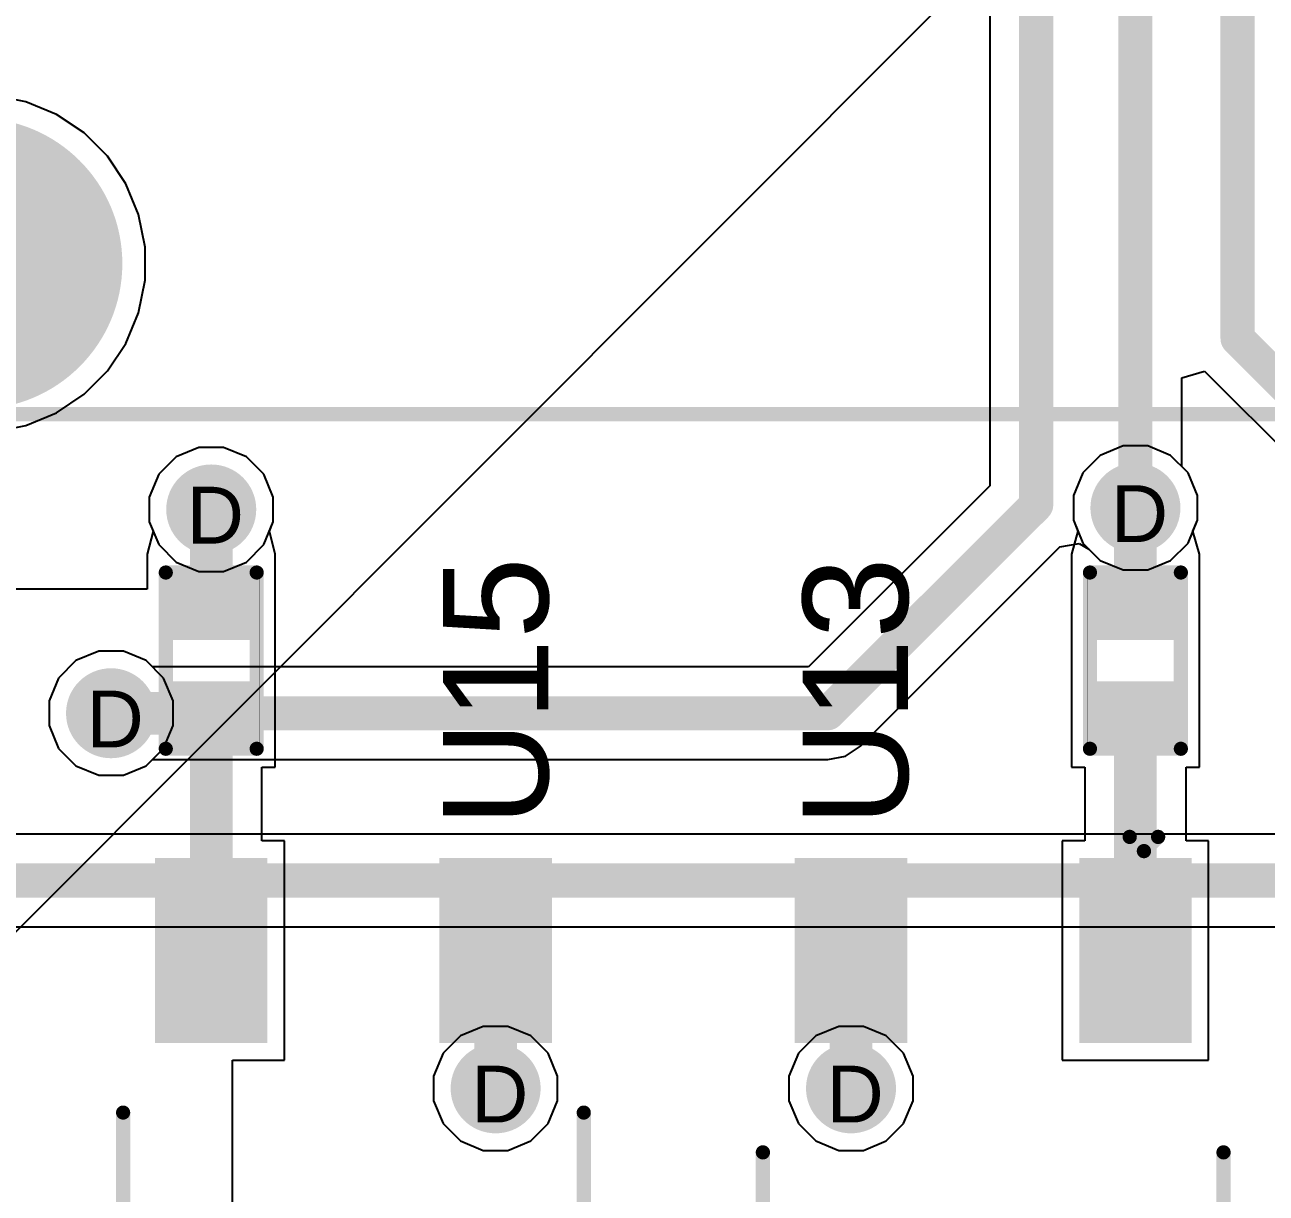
# Model space of a CAD drawing. Header units: inches. Extents: x 0 to 5401, y 0 to 5414.
# Drawn here: x 16.59 to 27.67, y 17.24 to 27.68 of the extents above; entities that cross this region are included whole.
import ezdxf

# ---------------------------------------------------------------- set-up
doc = ezdxf.new("R2010")
doc.units = ezdxf.units.IN
for name, color, linetype in [('Bottom Layer', 5, 'Continuous'), ('Bottom Solder', 6, 'Continuous'), ('Drill Drawing', 1, 'Continuous'), ('Layer 1', 16, 'Continuous'), ('Layer 2', 76, 'Continuous'), ('Multi-Layer', 9, 'Continuous'), ('Pad Holes', 156, 'Continuous'), ('Top Layer', 1, 'Continuous'), ('Top Overlay', 2, 'Continuous'), ('Top Paste', 8, 'Continuous'), ('Top Solder', 216, 'Continuous'), ('Via Holes', 16, 'Continuous')]:
    doc.layers.add(name, color=color, linetype=linetype)
doc.styles.add('Arial', font='', dxfattribs={"height": 0.2})
doc.styles.get('Arial').set_extended_font_data('Arial')

# ---------------------------------------------------------------- blocks, each defined once
blk = doc.blocks.new('SOP_4_2_54_21')
at = {"layer": 'Top Layer'}
for points in [[(-3.85, 1.67), (-2.4, 1.67), (-2.4, 0.87), (-3.85, 0.87)], [(2.4, 1.67), (3.85, 1.67), (3.85, 0.87), (2.4, 0.87)], [(-3.85, -0.87), (-2.4, -0.87), (-2.4, -1.67), (-3.85, -1.67)], [(2.4, -0.87), (3.85, -0.87), (3.85, -1.67), (2.4, -1.67)]]:
    blk.add_hatch(color=1, dxfattribs=at).paths.add_polyline_path(points)
at = {"layer": 'Top Paste'}
for points in [[(-3.85, 1.67), (-2.4, 1.67), (-2.4, 0.87), (-3.85, 0.87)], [(2.4, 1.67), (3.85, 1.67), (3.85, 0.87), (2.4, 0.87)], [(-3.85, -0.87), (-2.4, -0.87), (-2.4, -1.67), (-3.85, -1.67)], [(2.4, -0.87), (3.85, -0.87), (3.85, -1.67), (2.4, -1.67)]]:
    blk.add_hatch(color=8, dxfattribs=at).paths.add_polyline_path(points)
at = {"layer": 'Top Solder'}
for points in [[(-3.952, 1.772), (-2.298, 1.772), (-2.298, 0.768), (-3.952, 0.768)], [(2.298, 1.772), (3.952, 1.772), (3.952, 0.768), (2.298, 0.768)], [(-3.952, -0.768), (-2.298, -0.768), (-2.298, -1.772), (-3.952, -1.772)], [(2.298, -0.768), (3.952, -0.768), (3.952, -1.772), (2.298, -1.772)]]:
    blk.add_hatch(color=216, dxfattribs=at).paths.add_polyline_path(points)
at = {"layer": 'Top Overlay'}
for points in [[(-1.321, 2.057, 0.127, 0.127, 0), (1.676, 2.057, 0.127, 0.127, 0)], [(-4.14, 1.473, 0.127, 0.127, 0), (-4.14, 1.219, 0.127, 0.127, 0)], [(-4.14, 1.473, 0.127, 0.127, 0), (-4.013, 1.346, 0.127, 0.127, 0)], [(-4.013, 1.346, 0.127, 0.127, 0), (-4.14, 1.219, 0.127, 0.127, 0)], [(-1.321, -2.057, 0.127, 0.127, 0), (1.676, -2.057, 0.127, 0.127, 0)]]:
    blk.add_lwpolyline(points, format="xyseb", dxfattribs=at)
for points in [[(-1.353, 2.057, 0.0635, 0.0635, 1), (-1.289, 2.057, 0.0635, 0.0635, 1)], [(1.645, 2.057, 0.0635, 0.0635, 1), (1.708, 2.057, 0.0635, 0.0635, 1)], [(-4.172, 1.473, 0.0635, 0.0635, 1), (-4.108, 1.473, 0.0635, 0.0635, 1)], [(-4.172, 1.473, 0.0635, 0.0635, 1), (-4.108, 1.473, 0.0635, 0.0635, 1)], [(-4.045, 1.346, 0.0635, 0.0635, 1), (-3.981, 1.346, 0.0635, 0.0635, 1)], [(-4.045, 1.346, 0.0635, 0.0635, 1), (-3.981, 1.346, 0.0635, 0.0635, 1)], [(-4.172, 1.219, 0.0635, 0.0635, 1), (-4.108, 1.219, 0.0635, 0.0635, 1)], [(-4.172, 1.219, 0.0635, 0.0635, 1), (-4.108, 1.219, 0.0635, 0.0635, 1)], [(-1.353, -2.057, 0.0635, 0.0635, 1), (-1.289, -2.057, 0.0635, 0.0635, 1)], [(1.645, -2.057, 0.0635, 0.0635, 1), (1.708, -2.057, 0.0635, 0.0635, 1)]]:
    blk.add_lwpolyline(points, format="xyseb", close=True, dxfattribs=at)
blk = doc.blocks.new('SOP_4_2_54_23')
at = {"layer": 'Top Layer'}
for points in [[(-3.85, 1.67), (-2.4, 1.67), (-2.4, 0.87), (-3.85, 0.87)], [(2.4, 1.67), (3.85, 1.67), (3.85, 0.87), (2.4, 0.87)], [(-3.85, -0.87), (-2.4, -0.87), (-2.4, -1.67), (-3.85, -1.67)], [(2.4, -0.87), (3.85, -0.87), (3.85, -1.67), (2.4, -1.67)]]:
    blk.add_hatch(color=1, dxfattribs=at).paths.add_polyline_path(points)
at = {"layer": 'Top Paste'}
for points in [[(-3.85, 1.67), (-2.4, 1.67), (-2.4, 0.87), (-3.85, 0.87)], [(2.4, 1.67), (3.85, 1.67), (3.85, 0.87), (2.4, 0.87)], [(-3.85, -0.87), (-2.4, -0.87), (-2.4, -1.67), (-3.85, -1.67)], [(2.4, -0.87), (3.85, -0.87), (3.85, -1.67), (2.4, -1.67)]]:
    blk.add_hatch(color=8, dxfattribs=at).paths.add_polyline_path(points)
at = {"layer": 'Top Solder'}
for points in [[(-3.952, 1.772), (-2.298, 1.772), (-2.298, 0.768), (-3.952, 0.768)], [(2.298, 1.772), (3.952, 1.772), (3.952, 0.768), (2.298, 0.768)], [(-3.952, -0.768), (-2.298, -0.768), (-2.298, -1.772), (-3.952, -1.772)], [(2.298, -0.768), (3.952, -0.768), (3.952, -1.772), (2.298, -1.772)]]:
    blk.add_hatch(color=216, dxfattribs=at).paths.add_polyline_path(points)
at = {"layer": 'Top Overlay'}
for points in [[(1.676, 2.057, 0.127, 0.127, 0), (-1.321, 2.057, 0.127, 0.127, 0)], [(-4.14, 1.219, 0.127, 0.127, 0), (-4.14, 1.473, 0.127, 0.127, 0)], [(-4.013, 1.346, 0.127, 0.127, 0), (-4.14, 1.473, 0.127, 0.127, 0)], [(-4.14, 1.219, 0.127, 0.127, 0), (-4.013, 1.346, 0.127, 0.127, 0)], [(1.676, -2.057, 0.127, 0.127, 0), (-1.321, -2.057, 0.127, 0.127, 0)]]:
    blk.add_lwpolyline(points, format="xyseb", dxfattribs=at)
for points in [[(-1.353, 2.057, 0.0635, 0.0635, 1), (-1.289, 2.057, 0.0635, 0.0635, 1)], [(1.645, 2.057, 0.0635, 0.0635, 1), (1.708, 2.057, 0.0635, 0.0635, 1)], [(-4.172, 1.473, 0.0635, 0.0635, 1), (-4.108, 1.473, 0.0635, 0.0635, 1)], [(-4.172, 1.473, 0.0635, 0.0635, 1), (-4.108, 1.473, 0.0635, 0.0635, 1)], [(-4.045, 1.346, 0.0635, 0.0635, 1), (-3.981, 1.346, 0.0635, 0.0635, 1)], [(-4.045, 1.346, 0.0635, 0.0635, 1), (-3.981, 1.346, 0.0635, 0.0635, 1)], [(-4.172, 1.219, 0.0635, 0.0635, 1), (-4.108, 1.219, 0.0635, 0.0635, 1)], [(-4.172, 1.219, 0.0635, 0.0635, 1), (-4.108, 1.219, 0.0635, 0.0635, 1)], [(-1.353, -2.057, 0.0635, 0.0635, 1), (-1.289, -2.057, 0.0635, 0.0635, 1)], [(1.645, -2.057, 0.0635, 0.0635, 1), (1.708, -2.057, 0.0635, 0.0635, 1)]]:
    blk.add_lwpolyline(points, format="xyseb", close=True, dxfattribs=at)
blk = doc.blocks.new('R___0402_87')
at = {"layer": 'Top Layer'}
for points in [[(-0.699, -0.318), (-0.699, 0.318), (-0.241, 0.318), (-0.241, -0.318)], [(0.241, -0.318), (0.241, 0.318), (0.699, 0.318), (0.699, -0.318)]]:
    blk.add_hatch(color=1, dxfattribs=at).paths.add_polyline_path(points)
at = {"layer": 'Top Paste'}
for points in [[(-0.699, -0.318), (-0.699, 0.318), (-0.241, 0.318), (-0.241, -0.318)], [(0.241, -0.318), (0.241, 0.318), (0.699, 0.318), (0.699, -0.318)]]:
    blk.add_hatch(color=8, dxfattribs=at).paths.add_polyline_path(points)
at = {"layer": 'Top Solder'}
for points in [[(-0.754, -0.373), (-0.754, 0.373), (-0.186, 0.373), (-0.186, -0.373)], [(0.186, -0.373), (0.186, 0.373), (0.754, 0.373), (0.754, -0.373)]]:
    blk.add_hatch(color=216, dxfattribs=at).paths.add_polyline_path(points)
at = {"layer": 'Top Overlay'}
for points in [[(-0.787, 0.406, 0.127, 0.127, 0), (-0.787, -0.406, 0.127, 0.127, 0)], [(-0.787, 0.406, 0.127, 0.127, 0), (0.787, 0.406, 0.127, 0.127, 0)], [(0.787, 0.406, 0.127, 0.127, 0), (0.787, -0.406, 0.127, 0.127, 0)], [(-0.787, -0.406, 0.127, 0.127, 0), (0.787, -0.406, 0.127, 0.127, 0)], [(-0.813, -0.432, 0.00323, 0.00323, 0), (0.813, -0.432, 0.00323, 0.00323, 0)]]:
    blk.add_lwpolyline(points, format="xyseb", dxfattribs=at)
for points in [[(-0.819, 0.406, 0.0635, 0.0635, 1), (-0.756, 0.406, 0.0635, 0.0635, 1)], [(-0.819, 0.406, 0.0635, 0.0635, 1), (-0.756, 0.406, 0.0635, 0.0635, 1)], [(0.756, 0.406, 0.0635, 0.0635, 1), (0.819, 0.406, 0.0635, 0.0635, 1)], [(0.756, 0.406, 0.0635, 0.0635, 1), (0.819, 0.406, 0.0635, 0.0635, 1)], [(-0.819, -0.406, 0.0635, 0.0635, 1), (-0.756, -0.406, 0.0635, 0.0635, 1)], [(-0.819, -0.406, 0.0635, 0.0635, 1), (-0.756, -0.406, 0.0635, 0.0635, 1)], [(-0.814, -0.432, 0.00161, 0.00161, 1), (-0.812, -0.432, 0.00161, 0.00161, 1)], [(0.756, -0.406, 0.0635, 0.0635, 1), (0.819, -0.406, 0.0635, 0.0635, 1)], [(0.756, -0.406, 0.0635, 0.0635, 1), (0.819, -0.406, 0.0635, 0.0635, 1)], [(0.812, -0.432, 0.00161, 0.00161, 1), (0.814, -0.432, 0.00161, 0.00161, 1)]]:
    blk.add_lwpolyline(points, format="xyseb", close=True, dxfattribs=at)
blk = doc.blocks.new('R___0402_89')
at = {"layer": 'Top Layer'}
for points in [[(-0.699, -0.318), (-0.699, 0.317), (-0.241, 0.317), (-0.241, -0.318)], [(0.241, -0.318), (0.241, 0.317), (0.699, 0.317), (0.699, -0.318)]]:
    blk.add_hatch(color=1, dxfattribs=at).paths.add_polyline_path(points)
at = {"layer": 'Top Paste'}
for points in [[(-0.699, -0.318), (-0.699, 0.317), (-0.241, 0.317), (-0.241, -0.318)], [(0.241, -0.318), (0.241, 0.317), (0.699, 0.317), (0.699, -0.318)]]:
    blk.add_hatch(color=8, dxfattribs=at).paths.add_polyline_path(points)
at = {"layer": 'Top Solder'}
for points in [[(-0.754, -0.373), (-0.754, 0.373), (-0.186, 0.373), (-0.186, -0.373)], [(0.186, -0.373), (0.186, 0.373), (0.754, 0.373), (0.754, -0.373)]]:
    blk.add_hatch(color=216, dxfattribs=at).paths.add_polyline_path(points)
at = {"layer": 'Top Overlay'}
for points in [[(-0.787, -0.406, 0.127, 0.127, 0), (-0.787, 0.406, 0.127, 0.127, 0)], [(0.787, 0.406, 0.127, 0.127, 0), (-0.787, 0.406, 0.127, 0.127, 0)], [(0.787, -0.406, 0.127, 0.127, 0), (0.787, 0.406, 0.127, 0.127, 0)], [(0.787, -0.406, 0.127, 0.127, 0), (-0.787, -0.406, 0.127, 0.127, 0)], [(0.813, -0.432, 0.00323, 0.00323, 0), (-0.813, -0.432, 0.00323, 0.00323, 0)]]:
    blk.add_lwpolyline(points, format="xyseb", dxfattribs=at)
for points in [[(-0.819, 0.406, 0.0635, 0.0635, 1), (-0.756, 0.406, 0.0635, 0.0635, 1)], [(-0.819, 0.406, 0.0635, 0.0635, 1), (-0.756, 0.406, 0.0635, 0.0635, 1)], [(0.756, 0.406, 0.0635, 0.0635, 1), (0.819, 0.406, 0.0635, 0.0635, 1)], [(0.756, 0.406, 0.0635, 0.0635, 1), (0.819, 0.406, 0.0635, 0.0635, 1)], [(-0.819, -0.406, 0.0635, 0.0635, 1), (-0.756, -0.406, 0.0635, 0.0635, 1)], [(-0.819, -0.406, 0.0635, 0.0635, 1), (-0.756, -0.406, 0.0635, 0.0635, 1)], [(-0.814, -0.432, 0.00161, 0.00161, 1), (-0.812, -0.432, 0.00161, 0.00161, 1)], [(0.756, -0.406, 0.0635, 0.0635, 1), (0.819, -0.406, 0.0635, 0.0635, 1)], [(0.756, -0.406, 0.0635, 0.0635, 1), (0.819, -0.406, 0.0635, 0.0635, 1)], [(0.812, -0.432, 0.00161, 0.00161, 1), (0.814, -0.432, 0.00161, 0.00161, 1)]]:
    blk.add_lwpolyline(points, format="xyseb", close=True, dxfattribs=at)
blk = doc.blocks.new('HF33F_024_ZS3_178')
at = {"layer": 'Bottom Layer'}
h = blk.add_hatch(color=5, dxfattribs=at)
edge = h.paths.add_edge_path()
edge.add_arc((6.4, 3.81), 1.25, 0, 360)
at = {"layer": 'Bottom Solder'}
h = blk.add_hatch(color=6, dxfattribs=at)
edge = h.paths.add_edge_path()
edge.add_arc((6.4, 3.81), 1.301, 0, 360)
at = {"layer": 'Layer 1'}
h = blk.add_hatch(color=16, dxfattribs=at)
edge = h.paths.add_edge_path()
edge.add_arc((6.4, 3.81), 1.25, 0, 360)
at = {"layer": 'Layer 2'}
h = blk.add_hatch(color=76, dxfattribs=at)
edge = h.paths.add_edge_path()
edge.add_arc((6.4, 3.81), 1.25, 0, 360)
at = {"layer": 'Multi-Layer'}
h = blk.add_hatch(color=9, dxfattribs=at)
edge = h.paths.add_edge_path()
edge.add_arc((6.4, 3.81), 1.25, 0, 360)
at = {"layer": 'Pad Holes'}
h = blk.add_hatch(color=7, dxfattribs=at)
edge = h.paths.add_edge_path()
edge.add_arc((6.4, 3.81), 0.7, 0, 360)
at = {"layer": 'Top Layer'}
h = blk.add_hatch(color=1, dxfattribs=at)
edge = h.paths.add_edge_path()
edge.add_arc((6.4, 3.81), 1.25, 0, 360)
at = {"layer": 'Top Solder'}
h = blk.add_hatch(color=216, dxfattribs=at)
edge = h.paths.add_edge_path()
edge.add_arc((6.4, 3.81), 1.301, 0, 360)
at = {"layer": 'Top Overlay'}
blk.add_lwpolyline([(9.677, 5.156, 0.127, 0.127, 0), (-10.897, 5.156, 0.127, 0.127, 0)], format="xyseb", dxfattribs=at)

msp = doc.modelspace()

# ---------------------------------------------------------------- hatches: boundary and pattern name
at = {"layer": 'Bottom Layer'}
h = msp.add_hatch(color=5, dxfattribs=at)
edge = h.paths.add_edge_path()
edge.add_arc((18.25, 23.349), 0.3, 0, 360)
h = msp.add_hatch(color=5, dxfattribs=at)
edge = h.paths.add_edge_path()
edge.add_arc((26.504, 23.363), 0.3, 0, 360)
h = msp.add_hatch(color=5, dxfattribs=at)
edge = h.paths.add_edge_path()
edge.add_arc((17.355, 21.528), 0.3, 0, 360)
h = msp.add_hatch(color=5, dxfattribs=at)
edge = h.paths.add_edge_path()
edge.add_arc((20.79, 18.176), 0.3, 0, 360)
h = msp.add_hatch(color=5, dxfattribs=at)
edge = h.paths.add_edge_path()
edge.add_arc((23.964, 18.176), 0.3, 0, 360)
at = {"layer": 'Bottom Solder'}
h = msp.add_hatch(color=6, dxfattribs=at)
edge = h.paths.add_edge_path()
edge.add_arc((18.25, 23.349), 0.402, 0, 360)
h = msp.add_hatch(color=6, dxfattribs=at)
edge = h.paths.add_edge_path()
edge.add_arc((26.504, 23.363), 0.402, 0, 360)
h = msp.add_hatch(color=6, dxfattribs=at)
edge = h.paths.add_edge_path()
edge.add_arc((17.355, 21.528), 0.402, 0, 360)
h = msp.add_hatch(color=6, dxfattribs=at)
edge = h.paths.add_edge_path()
edge.add_arc((20.79, 18.176), 0.402, 0, 360)
h = msp.add_hatch(color=6, dxfattribs=at)
edge = h.paths.add_edge_path()
edge.add_arc((23.964, 18.176), 0.402, 0, 360)
at = {"layer": 'Layer 1'}
h = msp.add_hatch(color=16, dxfattribs=at)
edge = h.paths.add_edge_path()
edge.add_arc((18.25, 23.349), 0.3, 0, 360)
h = msp.add_hatch(color=16, dxfattribs=at)
edge = h.paths.add_edge_path()
edge.add_arc((26.504, 23.363), 0.3, 0, 360)
h = msp.add_hatch(color=16, dxfattribs=at)
edge = h.paths.add_edge_path()
edge.add_arc((17.355, 21.528), 0.3, 0, 360)
h = msp.add_hatch(color=16, dxfattribs=at)
edge = h.paths.add_edge_path()
edge.add_arc((20.79, 18.176), 0.3, 0, 360)
h = msp.add_hatch(color=16, dxfattribs=at)
edge = h.paths.add_edge_path()
edge.add_arc((23.964, 18.176), 0.3, 0, 360)
at = {"layer": 'Layer 2'}
h = msp.add_hatch(color=76, dxfattribs=at)
edge = h.paths.add_edge_path()
edge.add_arc((18.25, 23.349), 0.3, 0, 360)
h = msp.add_hatch(color=76, dxfattribs=at)
edge = h.paths.add_edge_path()
edge.add_arc((26.504, 23.363), 0.3, 0, 360)
h = msp.add_hatch(color=76, dxfattribs=at)
edge = h.paths.add_edge_path()
edge.add_arc((17.355, 21.528), 0.3, 0, 360)
h = msp.add_hatch(color=76, dxfattribs=at)
edge = h.paths.add_edge_path()
edge.add_arc((20.79, 18.176), 0.3, 0, 360)
h = msp.add_hatch(color=76, dxfattribs=at)
edge = h.paths.add_edge_path()
edge.add_arc((23.964, 18.176), 0.3, 0, 360)
at = {"layer": 'Top Layer'}
h = msp.add_hatch(color=1, dxfattribs=at)
edge = h.paths.add_edge_path()
edge.add_arc((18.25, 23.349), 0.3, 0, 360)
h = msp.add_hatch(color=1, dxfattribs=at)
edge = h.paths.add_edge_path()
edge.add_arc((26.504, 23.363), 0.3, 0, 360)
h = msp.add_hatch(color=1, dxfattribs=at)
edge = h.paths.add_edge_path()
edge.add_arc((17.355, 21.528), 0.3, 0, 360)
h = msp.add_hatch(color=1, dxfattribs=at)
edge = h.paths.add_edge_path()
edge.add_arc((20.79, 18.176), 0.3, 0, 360)
h = msp.add_hatch(color=1, dxfattribs=at)
edge = h.paths.add_edge_path()
edge.add_arc((23.964, 18.176), 0.3, 0, 360)
at = {"layer": 'Top Solder'}
h = msp.add_hatch(color=216, dxfattribs=at)
edge = h.paths.add_edge_path()
edge.add_arc((18.25, 23.349), 0.402, 0, 360)
h = msp.add_hatch(color=216, dxfattribs=at)
edge = h.paths.add_edge_path()
edge.add_arc((26.504, 23.363), 0.402, 0, 360)
h = msp.add_hatch(color=216, dxfattribs=at)
edge = h.paths.add_edge_path()
edge.add_arc((17.355, 21.528), 0.402, 0, 360)
h = msp.add_hatch(color=216, dxfattribs=at)
edge = h.paths.add_edge_path()
edge.add_arc((20.79, 18.176), 0.402, 0, 360)
h = msp.add_hatch(color=216, dxfattribs=at)
edge = h.paths.add_edge_path()
edge.add_arc((23.964, 18.176), 0.402, 0, 360)
at = {"layer": 'Via Holes'}
h = msp.add_hatch(color=7, dxfattribs=at)
edge = h.paths.add_edge_path()
edge.add_arc((26.504, 23.363), 0.15, 0, 360)
h = msp.add_hatch(color=7, dxfattribs=at)
edge = h.paths.add_edge_path()
edge.add_arc((18.25, 23.349), 0.15, 0, 360)
h = msp.add_hatch(color=7, dxfattribs=at)
edge = h.paths.add_edge_path()
edge.add_arc((17.355, 21.528), 0.15, 0, 360)
h = msp.add_hatch(color=7, dxfattribs=at)
edge = h.paths.add_edge_path()
edge.add_arc((20.79, 18.176), 0.15, 0, 360)
h = msp.add_hatch(color=7, dxfattribs=at)
edge = h.paths.add_edge_path()
edge.add_arc((23.964, 18.176), 0.15, 0, 360)

# ---------------------------------------------------------------- linework, layer by layer
at = {"layer": 'Bottom Layer'}
for p, q in [((25.203, 79.624), (25.203, 23.56)), ((16.594, 26.992), (16.303, 27.05)), ((16.868, 26.879), (16.594, 26.992)), ((17.114, 26.714), (16.868, 26.879)), ((17.323, 26.505), (17.114, 26.714)), ((17.488, 26.258), (17.323, 26.505)), ((17.601, 25.985), (17.488, 26.258)), ((17.659, 25.694), (17.601, 25.985)), ((17.659, 25.398), (17.659, 25.694)), ((17.601, 25.107), (17.659, 25.398)), ((17.488, 24.833), (17.601, 25.107)), ((17.323, 24.587), (17.488, 24.833)), ((17.114, 24.378), (17.323, 24.587)), ((26.918, 24.524), (27.121, 24.585)), ((26.918, 23.732), (26.918, 24.524)), ((27.121, 24.585), (27.123, 24.583)), ((27.123, 24.583), (28.636, 23.07)), ((16.868, 24.213), (17.114, 24.378)), ((16.594, 24.1), (16.868, 24.213)), ((16.303, 24.042), (16.594, 24.1)), ((18.14, 23.903), (17.936, 23.818)), ((18.36, 23.903), (18.14, 23.903)), ((18.564, 23.818), (18.36, 23.903)), ((17.936, 23.818), (17.781, 23.663)), ((18.72, 23.663), (18.564, 23.818)), ((26.974, 23.677), (26.918, 23.732)), ((17.781, 23.663), (17.696, 23.459)), ((18.804, 23.459), (18.72, 23.663)), ((27.058, 23.473), (26.974, 23.677)), ((25.203, 23.56), (23.585, 21.942)), ((17.696, 23.459), (17.696, 23.239)), ((18.804, 23.239), (18.804, 23.459)), ((27.058, 23.253), (27.058, 23.473)), ((17.696, 23.239), (17.781, 23.035)), ((18.72, 23.035), (18.804, 23.239)), ((26.974, 23.049), (27.058, 23.253)), ((17.781, 23.035), (17.936, 22.879)), ((18.564, 22.879), (18.72, 23.035)), ((24.05, 21.235), (25.829, 23.014)), ((25.829, 23.014), (26.003, 23.044)), ((26.003, 23.044), (26.088, 22.995)), ((26.088, 22.995), (26.19, 22.893)), ((26.818, 22.893), (26.974, 23.049)), ((17.936, 22.879), (18.14, 22.795)), ((18.36, 22.795), (18.564, 22.879)), ((26.19, 22.893), (26.394, 22.809)), ((26.614, 22.809), (26.818, 22.893)), ((18.14, 22.795), (18.36, 22.795)), ((26.394, 22.809), (26.614, 22.809)), ((17.245, 22.082), (17.041, 21.998)), ((17.465, 22.082), (17.245, 22.082)), ((17.669, 21.998), (17.465, 22.082)), ((17.041, 21.998), (16.886, 21.842)), ((17.724, 21.942), (17.669, 21.998)), ((16.886, 21.842), (16.801, 21.638)), ((23.585, 21.942), (17.724, 21.942)), ((16.801, 21.638), (16.801, 21.418)), ((16.801, 21.418), (16.886, 21.214)), ((16.886, 21.214), (17.041, 21.058)), ((23.915, 21.145), (24.05, 21.235)), ((17.669, 21.058), (17.724, 21.114)), ((17.724, 21.114), (23.757, 21.114)), ((23.757, 21.114), (23.915, 21.145)), ((17.041, 21.058), (17.245, 20.974)), ((17.245, 20.974), (17.465, 20.974)), ((17.465, 20.974), (17.669, 21.058)), ((33.827, 20.448), (15.031, 20.448)), ((14.859, 19.62), (33.998, 19.62))]:
    msp.add_line(p, q, dxfattribs=at)
for points in [[(25.618, 23.389, 0.305, 0.305, 0), (25.618, 79.624, 0.305, 0.305, 0)], [(26.504, 23.363, 0.305, 0.305, 0), (26.504, 79.262, 0.305, 0.305, 0)], [(27.416, 24.876, 0.305, 0.305, 0), (27.416, 78.966, 0.305, 0.305, 0)], [(27.416, 24.876, 0.305, 0.305, 0), (28.929, 23.363, 0.305, 0.305, 0)], [(23.757, 21.528, 0.305, 0.305, 0), (25.618, 23.389, 0.305, 0.305, 0)], [(17.355, 21.528, 0.305, 0.305, 0), (23.757, 21.528, 0.305, 0.305, 0)], [(14.859, 20.034, 0.305, 0.305, 0), (33.998, 20.034, 0.305, 0.305, 0)]]:
    msp.add_lwpolyline(points, format="xyseb", dxfattribs=at)
for points in [[(27.34, 24.876, 0.152, 0.152, 1), (27.492, 24.876, 0.152, 0.152, 1)], [(27.34, 24.876, 0.152, 0.152, 1), (27.492, 24.876, 0.152, 0.152, 1)], [(25.542, 23.389, 0.152, 0.152, 1), (25.694, 23.389, 0.152, 0.152, 1)], [(25.542, 23.389, 0.152, 0.152, 1), (25.694, 23.389, 0.152, 0.152, 1)], [(26.428, 23.363, 0.152, 0.152, 1), (26.58, 23.363, 0.152, 0.152, 1)], [(17.279, 21.528, 0.152, 0.152, 1), (17.431, 21.528, 0.152, 0.152, 1)], [(23.681, 21.528, 0.152, 0.152, 1), (23.833, 21.528, 0.152, 0.152, 1)], [(23.681, 21.528, 0.152, 0.152, 1), (23.833, 21.528, 0.152, 0.152, 1)]]:
    msp.add_lwpolyline(points, format="xyseb", close=True, dxfattribs=at)
at = {"layer": 'Layer 1'}
for p, q in [((16.594, 26.992), (16.303, 27.05)), ((16.868, 26.879), (16.594, 26.992)), ((17.114, 26.714), (16.868, 26.879)), ((17.323, 26.505), (17.114, 26.714)), ((17.488, 26.258), (17.323, 26.505)), ((17.601, 25.985), (17.488, 26.258)), ((17.659, 25.694), (17.601, 25.985)), ((17.659, 25.398), (17.659, 25.694)), ((17.601, 25.107), (17.659, 25.398)), ((17.488, 24.833), (17.601, 25.107)), ((17.323, 24.587), (17.488, 24.833)), ((17.114, 24.378), (17.323, 24.587)), ((16.868, 24.213), (17.114, 24.378)), ((16.594, 24.1), (16.868, 24.213)), ((16.303, 24.042), (16.594, 24.1)), ((18.14, 23.903), (17.936, 23.818)), ((18.36, 23.903), (18.14, 23.903)), ((18.564, 23.818), (18.36, 23.903)), ((26.394, 23.917), (26.19, 23.832)), ((26.614, 23.917), (26.394, 23.917)), ((26.818, 23.832), (26.614, 23.917)), ((17.936, 23.818), (17.781, 23.663)), ((18.72, 23.663), (18.564, 23.818)), ((26.19, 23.832), (26.034, 23.677)), ((26.974, 23.677), (26.818, 23.832)), ((17.781, 23.663), (17.696, 23.459)), ((18.804, 23.459), (18.72, 23.663)), ((26.034, 23.677), (25.95, 23.473)), ((27.058, 23.473), (26.974, 23.677)), ((17.696, 23.459), (17.696, 23.239)), ((18.804, 23.239), (18.804, 23.459)), ((25.95, 23.473), (25.95, 23.253)), ((27.058, 23.253), (27.058, 23.473)), ((17.696, 23.239), (17.781, 23.035)), ((18.72, 23.035), (18.804, 23.239)), ((25.95, 23.253), (26.034, 23.049)), ((26.974, 23.049), (27.058, 23.253)), ((17.781, 23.035), (17.936, 22.879)), ((18.564, 22.879), (18.72, 23.035)), ((26.034, 23.049), (26.19, 22.893)), ((26.818, 22.893), (26.974, 23.049)), ((17.936, 22.879), (18.14, 22.795)), ((18.36, 22.795), (18.564, 22.879)), ((26.19, 22.893), (26.394, 22.809)), ((26.614, 22.809), (26.818, 22.893)), ((18.14, 22.795), (18.36, 22.795)), ((26.394, 22.809), (26.614, 22.809)), ((17.245, 22.082), (17.041, 21.998)), ((17.465, 22.082), (17.245, 22.082)), ((17.669, 21.998), (17.465, 22.082)), ((17.041, 21.998), (16.886, 21.842)), ((17.825, 21.842), (17.669, 21.998)), ((16.886, 21.842), (16.801, 21.638)), ((17.909, 21.638), (17.825, 21.842)), ((16.801, 21.638), (16.801, 21.418)), ((17.909, 21.418), (17.909, 21.638)), ((16.801, 21.418), (16.886, 21.214)), ((17.825, 21.214), (17.909, 21.418)), ((16.886, 21.214), (17.041, 21.058)), ((17.669, 21.058), (17.825, 21.214)), ((17.041, 21.058), (17.245, 20.974)), ((17.245, 20.974), (17.465, 20.974)), ((17.465, 20.974), (17.669, 21.058))]:
    msp.add_line(p, q, dxfattribs=at)
at = {"layer": 'Layer 2'}
for p, q in [((16.594, 26.992), (16.303, 27.05)), ((16.868, 26.879), (16.594, 26.992)), ((17.114, 26.714), (16.868, 26.879)), ((17.323, 26.505), (17.114, 26.714)), ((17.488, 26.258), (17.323, 26.505)), ((17.601, 25.985), (17.488, 26.258)), ((17.659, 25.694), (17.601, 25.985)), ((17.659, 25.398), (17.659, 25.694)), ((17.601, 25.107), (17.659, 25.398)), ((17.488, 24.833), (17.601, 25.107)), ((17.323, 24.587), (17.488, 24.833)), ((17.114, 24.378), (17.323, 24.587)), ((16.868, 24.213), (17.114, 24.378)), ((16.594, 24.1), (16.868, 24.213)), ((16.303, 24.042), (16.594, 24.1)), ((26.394, 23.917), (26.19, 23.832)), ((26.614, 23.917), (26.394, 23.917)), ((26.818, 23.832), (26.614, 23.917)), ((26.19, 23.832), (26.034, 23.677)), ((26.974, 23.677), (26.818, 23.832)), ((26.034, 23.677), (25.95, 23.473)), ((27.058, 23.473), (26.974, 23.677)), ((25.95, 23.473), (25.95, 23.253)), ((27.058, 23.253), (27.058, 23.473)), ((25.95, 23.253), (26.034, 23.049)), ((26.974, 23.049), (27.058, 23.253)), ((26.034, 23.049), (26.19, 22.893)), ((26.818, 22.893), (26.974, 23.049)), ((26.19, 22.893), (26.394, 22.809)), ((26.614, 22.809), (26.818, 22.893)), ((26.394, 22.809), (26.614, 22.809)), ((17.245, 22.082), (17.041, 21.998)), ((17.465, 22.082), (17.245, 22.082)), ((17.669, 21.998), (17.465, 22.082)), ((17.041, 21.998), (16.886, 21.842)), ((17.825, 21.842), (17.669, 21.998)), ((16.886, 21.842), (16.801, 21.638)), ((17.909, 21.638), (17.825, 21.842)), ((16.801, 21.638), (16.801, 21.418)), ((17.909, 21.418), (17.909, 21.638)), ((16.801, 21.418), (16.886, 21.214)), ((17.825, 21.214), (17.909, 21.418)), ((16.886, 21.214), (17.041, 21.058)), ((17.669, 21.058), (17.825, 21.214)), ((17.041, 21.058), (17.245, 20.974)), ((17.245, 20.974), (17.465, 20.974)), ((17.465, 20.974), (17.669, 21.058)), ((20.476, 18.645), (20.321, 18.49)), ((20.68, 18.73), (20.476, 18.645)), ((20.9, 18.73), (20.68, 18.73)), ((21.104, 18.645), (20.9, 18.73)), ((21.26, 18.49), (21.104, 18.645)), ((23.65, 18.645), (23.494, 18.49)), ((23.854, 18.73), (23.65, 18.645)), ((24.074, 18.73), (23.854, 18.73)), ((24.278, 18.645), (24.074, 18.73)), ((24.434, 18.49), (24.278, 18.645)), ((20.321, 18.49), (20.236, 18.286)), ((21.344, 18.286), (21.26, 18.49)), ((23.494, 18.49), (23.41, 18.286)), ((24.518, 18.286), (24.434, 18.49)), ((20.236, 18.286), (20.236, 18.066)), ((21.344, 18.066), (21.344, 18.286)), ((23.41, 18.286), (23.41, 18.066)), ((24.518, 18.066), (24.518, 18.286)), ((20.236, 18.066), (20.321, 17.862)), ((21.26, 17.862), (21.344, 18.066)), ((23.41, 18.066), (23.494, 17.862)), ((24.434, 17.862), (24.518, 18.066)), ((20.321, 17.862), (20.476, 17.706)), ((21.104, 17.706), (21.26, 17.862)), ((23.494, 17.862), (23.65, 17.706)), ((24.278, 17.706), (24.434, 17.862)), ((20.476, 17.706), (20.68, 17.622)), ((20.9, 17.622), (21.104, 17.706)), ((23.65, 17.706), (23.854, 17.622)), ((24.074, 17.622), (24.278, 17.706)), ((20.68, 17.622), (20.9, 17.622)), ((23.854, 17.622), (24.074, 17.622))]:
    msp.add_line(p, q, dxfattribs=at)
at = {"layer": 'Top Layer'}
for p, q in [((16.594, 26.992), (16.303, 27.05)), ((16.868, 26.879), (16.594, 26.992)), ((17.114, 26.714), (16.868, 26.879)), ((17.323, 26.505), (17.114, 26.714)), ((17.488, 26.258), (17.323, 26.505)), ((17.601, 25.985), (17.488, 26.258)), ((17.659, 25.694), (17.601, 25.985)), ((17.659, 25.398), (17.659, 25.694)), ((17.601, 25.107), (17.659, 25.398)), ((17.488, 24.833), (17.601, 25.107)), ((17.323, 24.587), (17.488, 24.833)), ((17.114, 24.378), (17.323, 24.587)), ((16.868, 24.213), (17.114, 24.378)), ((16.594, 24.1), (16.868, 24.213)), ((16.303, 24.042), (16.594, 24.1)), ((18.14, 23.903), (17.936, 23.818)), ((18.36, 23.903), (18.14, 23.903)), ((18.564, 23.818), (18.36, 23.903)), ((26.394, 23.917), (26.19, 23.832)), ((26.614, 23.917), (26.394, 23.917)), ((26.818, 23.832), (26.614, 23.917)), ((17.936, 23.818), (17.781, 23.663)), ((18.72, 23.663), (18.564, 23.818)), ((26.19, 23.832), (26.034, 23.677)), ((26.974, 23.677), (26.818, 23.832)), ((17.781, 23.663), (17.696, 23.459)), ((18.804, 23.459), (18.72, 23.663)), ((26.034, 23.677), (25.95, 23.473)), ((27.058, 23.473), (26.974, 23.677)), ((17.696, 23.459), (17.696, 23.239)), ((18.804, 23.239), (18.804, 23.459)), ((25.95, 23.473), (25.95, 23.253)), ((27.058, 23.253), (27.058, 23.473)), ((17.696, 23.239), (17.731, 23.154)), ((18.769, 23.154), (18.804, 23.239)), ((25.95, 23.253), (25.991, 23.154)), ((27.017, 23.154), (27.058, 23.253)), ((17.731, 23.154), (17.679, 22.95)), ((18.822, 22.95), (18.769, 23.154)), ((25.991, 23.154), (25.932, 22.95)), ((27.075, 22.95), (27.017, 23.154)), ((17.679, 22.95), (17.679, 22.95)), ((17.679, 22.95), (17.679, 22.638)), ((18.822, 21.985), (18.822, 22.95)), ((18.822, 22.95), (18.822, 22.95)), ((25.932, 22.95), (25.932, 22.95)), ((25.932, 22.95), (25.932, 21.985)), ((27.075, 21.985), (27.075, 22.95)), ((27.075, 22.95), (27.075, 22.95)), ((17.679, 22.638), (11.717, 22.638)), ((18.822, 21.045), (18.822, 21.985)), ((25.932, 21.985), (25.932, 21.045)), ((27.075, 21.045), (27.075, 21.985)), ((18.703, 20.387), (18.703, 21.045)), ((18.703, 21.045), (18.822, 21.045)), ((25.932, 21.045), (26.051, 21.045)), ((26.051, 21.045), (26.051, 20.387)), ((26.957, 20.387), (26.957, 21.045)), ((26.957, 21.045), (27.075, 21.045)), ((18.904, 20.387), (18.703, 20.387)), ((18.904, 18.429), (18.904, 20.387)), ((26.051, 20.387), (25.85, 20.387)), ((25.85, 20.387), (25.85, 18.429)), ((27.158, 20.387), (26.957, 20.387)), ((27.158, 18.429), (27.158, 20.387)), ((18.44, 16.776), (18.44, 18.429)), ((18.44, 18.429), (18.904, 18.429)), ((25.85, 18.429), (27.158, 18.429))]:
    msp.add_line(p, q, dxfattribs=at)
for points in [[(18.25, 22.468, 0.381, 0.381, 0), (18.25, 23.349, 0.381, 0.381, 0)], [(26.504, 22.468, 0.381, 0.381, 0), (26.504, 23.363, 0.381, 0.381, 0)], [(17.355, 21.528, 0.381, 0.381, 0), (18.25, 21.528, 0.381, 0.381, 0)], [(18.25, 19.408, 0.381, 0.381, 0), (18.25, 21.528, 0.381, 0.381, 0)], [(26.504, 19.408, 0.381, 0.381, 0), (26.504, 21.528, 0.381, 0.381, 0)], [(20.79, 18.176, 0.254, 0.254, 0), (20.79, 19.408, 0.254, 0.254, 0)], [(23.964, 18.176, 0.254, 0.254, 0), (23.964, 19.408, 0.254, 0.254, 0)], [(20.79, 18.176, 0.381, 0.381, 0), (20.79, 19.213, 0.381, 0.381, 0)], [(23.964, 18.176, 0.381, 0.381, 0), (23.964, 19.213, 0.381, 0.381, 0)]]:
    msp.add_lwpolyline(points, format="xyseb", dxfattribs=at)
for points in [[(18.155, 23.349, 0.191, 0.191, 1), (18.345, 23.349, 0.191, 0.191, 1)], [(26.409, 23.363, 0.191, 0.191, 1), (26.599, 23.363, 0.191, 0.191, 1)], [(18.155, 22.468, 0.191, 0.191, 1), (18.345, 22.468, 0.191, 0.191, 1)], [(26.409, 22.468, 0.191, 0.191, 1), (26.599, 22.468, 0.191, 0.191, 1)], [(17.26, 21.528, 0.191, 0.191, 1), (17.45, 21.528, 0.191, 0.191, 1)], [(18.155, 21.528, 0.191, 0.191, 1), (18.345, 21.528, 0.191, 0.191, 1)], [(18.155, 21.528, 0.191, 0.191, 1), (18.345, 21.528, 0.191, 0.191, 1)], [(26.409, 21.528, 0.191, 0.191, 1), (26.599, 21.528, 0.191, 0.191, 1)], [(18.155, 19.408, 0.191, 0.191, 1), (18.345, 19.408, 0.191, 0.191, 1)], [(20.727, 19.408, 0.127, 0.127, 1), (20.854, 19.408, 0.127, 0.127, 1)], [(23.9, 19.408, 0.127, 0.127, 1), (24.027, 19.408, 0.127, 0.127, 1)], [(26.409, 19.408, 0.191, 0.191, 1), (26.599, 19.408, 0.191, 0.191, 1)], [(20.695, 19.213, 0.191, 0.191, 1), (20.885, 19.213, 0.191, 0.191, 1)], [(23.869, 19.213, 0.191, 0.191, 1), (24.059, 19.213, 0.191, 0.191, 1)], [(20.695, 18.176, 0.191, 0.191, 1), (20.885, 18.176, 0.191, 0.191, 1)], [(20.727, 18.176, 0.127, 0.127, 1), (20.854, 18.176, 0.127, 0.127, 1)], [(23.869, 18.176, 0.191, 0.191, 1), (24.059, 18.176, 0.191, 0.191, 1)], [(23.9, 18.176, 0.127, 0.127, 1), (24.027, 18.176, 0.127, 0.127, 1)]]:
    msp.add_lwpolyline(points, format="xyseb", close=True, dxfattribs=at)
at = {"layer": 'Top Solder'}
msp.add_line((3.115, 6.162), (5401.268, 5414.317), dxfattribs=at)

# ---------------------------------------------------------------- block references
for name, p, rotation in [('HF33F_024_ZS3_178', (22.555, 29.356), 180), ('R___0402_87', (18.25, 21.998), 90), ('R___0402_89', (26.504, 21.998), 270), ('SOP_4_2_54_23', (25.234, 16.283), 270), ('SOP_4_2_54_21', (19.52, 16.283), 90)]:
    msp.add_blockref(name, p, dxfattribs=dict(rotation=rotation))

# ---------------------------------------------------------------- texts
at = {"layer": 'Drill Drawing', "style": 'Arial'}
for p in [(18.03, 23.044), (26.284, 23.058), (17.135, 21.223), (20.57, 17.871), (23.744, 17.871)]:
    msp.add_text('D', height=0.508, dxfattribs=at).set_placement(p)
at = {"layer": 'Top Overlay', "style": 'Arial'}
for s, p in [('U15', (21.26, 20.515)), ('U13', (24.473, 20.515))]:
    msp.add_text(s, height=0.9398, rotation=90, dxfattribs=at).set_placement(p)

doc.saveas('drawing.dxf')
